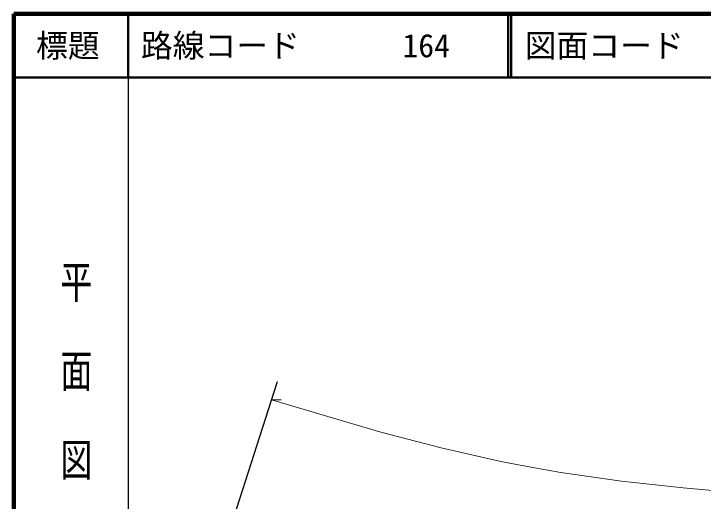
# Model space of a CAD drawing. Units: millimetres, scale not verified. Extents: x 40000 to 680000, y 20000 to 380000.
# Drawn here: x 40000 to 148457, y 303398 to 380000 of the extents above; entities that cross this region are included whole.
import ezdxf
from ezdxf.enums import TextEntityAlignment as Align

# ---------------------------------------------------------------- set-up
doc = ezdxf.new("R2010")
doc.units = ezdxf.units.MM
doc.header["$LTSCALE"] = 1000
for name, color, linetype, lineweight in [('M-BMK-OTRS', 5, 'Continuous', 25), ('M-STR-HTXT', 7, 'Continuous', 13), ('M-TTL', 2, 'Continuous', 140), ('M-TTL-BAND', 7, 'Continuous', 25), ('M-TTL-LINE', 7, 'Continuous', 50)]:
    doc.layers.add(name, color=color, linetype=linetype, lineweight=lineweight)
doc.layers.add('M-TTL-TXT', color=7, linetype='Continuous')
doc.styles.add('@ＭＳ ゴシック', font='')
doc.styles.add('ＭＳ ゴシック', font='')
doc.styles.get('@ＭＳ ゴシック').set_extended_font_data('@MS Gothic')
doc.styles.get('ＭＳ ゴシック').set_extended_font_data('MS Gothic')

msp = doc.modelspace()

# ---------------------------------------------------------------- linework, layer by layer
at = {"layer": 'M-BMK-OTRS'}
msp.add_line((81426, 322142), (68849, 283079), dxfattribs=at)
at = {"layer": 'M-STR-HTXT'}
for q in [(82085, 319329), (97747, 314252)]:
    msp.add_line((80528, 319352), q, dxfattribs=at)
msp.add_lwpolyline([(97747, 314252), (107237, 311805), (116621, 309660), (121332, 308733), (126061, 307907), (135625, 306555), (145312, 305491), (155078, 304633)], dxfattribs=at)
at = {"layer": 'M-TTL'}
for p, q in [((40000, 380000), (40000, 20000)), ((680000, 380000), (40000, 380000))]:
    msp.add_line(p, q, dxfattribs=at)
at = {"layer": 'M-TTL-BAND'}
msp.add_line((58000, 370000), (58000, 20000), dxfattribs=at)
at = {"layer": 'M-TTL-LINE'}
for p, q in [((58000, 380000), (58000, 370000)), ((117750, 380000), (117750, 370000)), ((118250, 380000), (118250, 370000)), ((40000, 370000), (680000, 370000))]:
    msp.add_line(p, q, dxfattribs=at)

# ---------------------------------------------------------------- texts
at = {"layer": 'M-TTL-BAND', "style": '@ＭＳ ゴシック', "width": 1.4}
msp.add_text('平  面  図', height=3666, rotation=270, dxfattribs=at).set_placement((49777, 306475), align=Align.MIDDLE_RIGHT)
at = {"layer": 'M-TTL-TXT', "style": 'ＭＳ ゴシック'}
msp.add_text('標題', height=3666, dxfattribs=at).set_placement((48500, 375000), align=Align.MIDDLE_CENTER)
for s, p in [('路線コード', (60000, 375000)), ('164', (101142, 375000)), ('164', (101142, 375000)), ('図面コード', (120380, 375000))]:
    msp.add_text(s, height=3666, dxfattribs=at).set_placement(p, align=Align.MIDDLE_LEFT)

doc.saveas('drawing.dxf')
